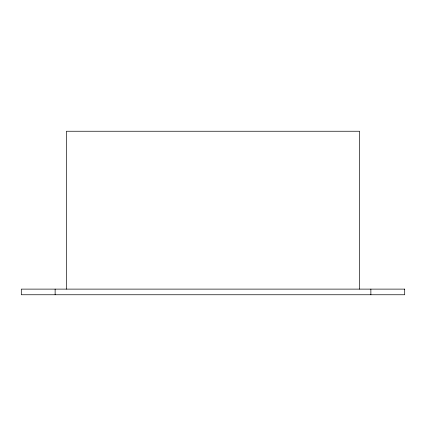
<?xml version="1.0" encoding="UTF-8"?>
<svg xmlns="http://www.w3.org/2000/svg" width="426" height="426" viewBox="0 0 426 426"><rect width="100%" height="100%" fill="white"/><g stroke="black" fill="none" stroke-linecap="round" stroke-linejoin="round"><path stroke-width="0.64" d="M370.87 289.116L370.87 294.755M359.592 289.116L359.592 131.245L66.408 131.245L66.408 289.116M55.13 289.116L55.13 294.755M404.7 289.116L21.3 289.116L21.3 294.755L404.7 294.755L404.7 289.116"/></g></svg>
